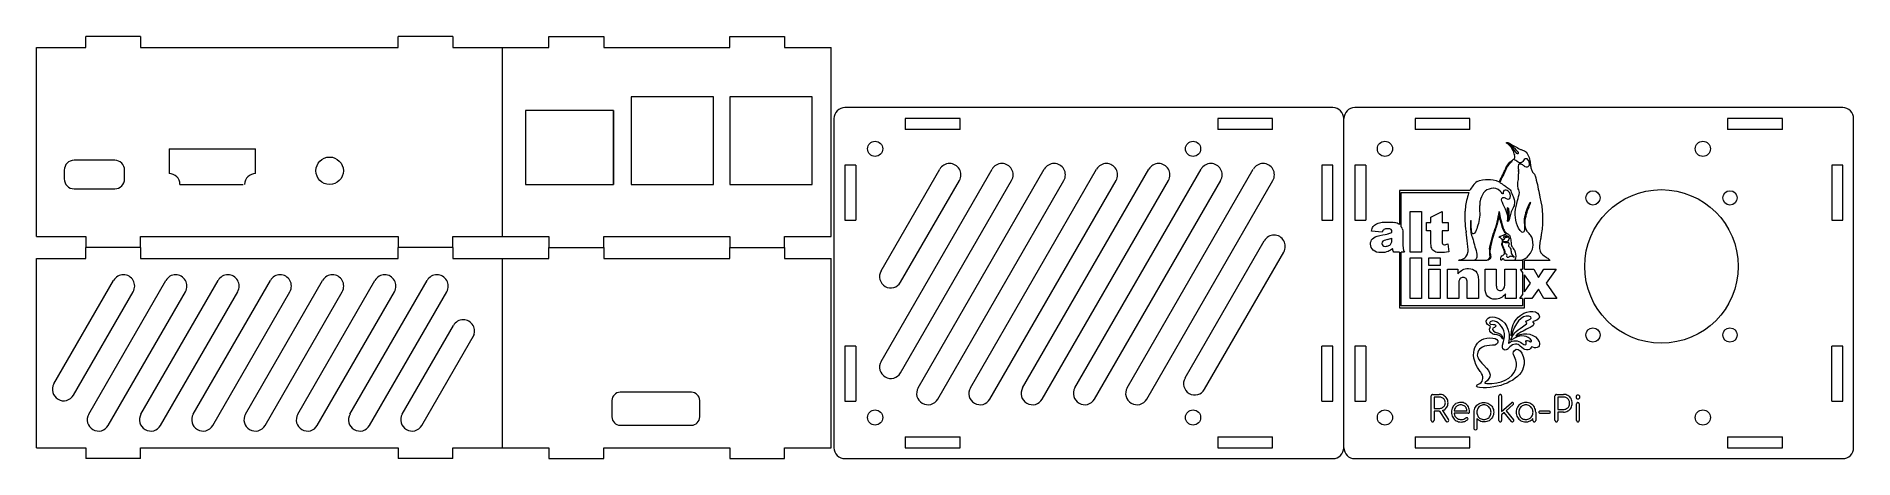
# Model space of a CAD drawing. Header units: millimetres. Extents: x 1 to 332, y -2 to 75.
import ezdxf

# ---------------------------------------------------------------- set-up
doc = ezdxf.new("R2010")
doc.units = ezdxf.units.MM
doc.layers.get('0').update_dxf_attribs({"lineweight": 25, "true_color": 0xffffff})

msp = doc.modelspace()

# ---------------------------------------------------------------- linework, layer by layer
at = {"lineweight": 5}
for p, q in [((0.63, 73.43), (9.63, 73.43)), ((0.63, 38.93), (0.63, 73.43)), ((19.63, 75.43), (9.63, 75.43)), ((9.63, 73.43), (9.63, 75.43)), ((19.63, 75.43), (19.63, 73.43)), ((19.63, 73.43), (66.63, 73.43)), ((76.63, 75.43), (66.63, 75.43)), ((66.63, 73.43), (66.63, 75.43)), ((76.63, 75.43), (76.63, 73.43)), ((76.63, 73.43), (85.63, 73.43)), ((85.63, 73.43), (85.63, 38.93)), ((85.63, 73.43), (94.13, 73.43)), ((94.13, 73.43), (94.13, 75.43)), ((94.13, 75.43), (104.13, 75.43)), ((104.13, 75.43), (104.13, 73.43)), ((104.13, 73.43), (127.13, 73.43)), ((127.13, 73.43), (127.13, 75.43)), ((127.13, 75.43), (137.13, 75.43)), ((137.13, 75.43), (137.13, 73.43)), ((137.13, 73.43), (145.63, 73.43)), ((145.63, 38.93), (145.63, 73.43)), ((124.13, 64.43), (109.13, 64.43)), ((109.13, 64.43), (109.13, 48.43)), ((124.13, 48.43), (124.13, 64.43)), ((124.13, 48.43), (124.13, 64.43)), ((142.13, 64.43), (127.13, 64.43)), ((127.13, 64.43), (127.13, 48.43)), ((142.13, 48.43), (142.13, 64.43)), ((142.13, 48.43), (142.13, 64.43)), ((105.88, 61.93), (89.88, 61.93)), ((89.88, 61.93), (89.88, 48.43)), ((105.88, 48.43), (105.88, 61.93)), ((105.88, 61.93), (105.88, 48.43)), ((146.13, 60.43), (146.13, 0.43)), ((237.13, 62.43), (148.13, 62.43)), ((169.13, 60.43), (159.13, 60.43)), ((159.13, 60.43), (159.13, 58.43)), ((169.13, 58.43), (169.13, 60.43)), ((226.13, 60.43), (216.13, 60.43)), ((216.13, 60.43), (216.13, 58.43)), ((226.13, 58.43), (226.13, 60.43)), ((239.13, 0.43), (239.13, 60.43)), ((330.13, 62.43), (241.13, 62.43)), ((262.13, 60.43), (252.13, 60.43)), ((252.13, 60.43), (252.13, 58.43)), ((262.13, 58.43), (262.13, 60.43)), ((319.13, 60.43), (309.13, 60.43)), ((309.13, 60.43), (309.13, 58.43)), ((319.13, 58.43), (319.13, 60.43)), ((332.13, 0.43), (332.13, 60.43)), ((169.13, 58.43), (159.13, 58.43)), ((226.13, 58.43), (216.13, 58.43)), ((262.13, 58.43), (252.13, 58.43)), ((319.13, 58.43), (309.13, 58.43)), ((24.83, 54.93), (40.63, 54.93)), ((24.83, 54.93), (24.83, 50.43)), ((40.63, 50.43), (40.63, 54.93)), ((5.73, 51.03), (5.73, 49.43)), ((14.93, 52.83), (7.53, 52.83)), ((16.73, 49.43), (16.73, 51.03)), ((150.13, 51.93), (148.13, 51.93)), ((148.13, 51.93), (148.13, 41.93)), ((150.13, 51.93), (150.13, 41.93)), ((154.71, 32.65), (165.43, 51.22)), ((154.71, 16.14), (174.96, 51.22)), ((161.47, 11.35), (184.49, 51.22)), ((171.01, 11.35), (194.03, 51.22)), ((180.54, 11.35), (203.56, 51.22)), ((190.07, 11.35), (213.09, 51.22)), ((199.6, 11.35), (222.62, 51.22)), ((237.13, 51.93), (235.13, 51.93)), ((235.13, 51.93), (235.13, 41.93)), ((237.13, 41.93), (237.13, 51.93)), ((243.13, 51.93), (241.13, 51.93)), ((241.13, 51.93), (241.13, 41.93)), ((243.13, 51.93), (243.13, 41.93)), ((330.13, 51.93), (328.13, 51.93)), ((328.13, 51.93), (328.13, 41.93)), ((330.13, 41.93), (330.13, 51.93)), ((7.53, 47.63), (14.93, 47.63)), ((26.83, 48.43), (38.33, 48.43)), ((89.88, 48.43), (105.88, 48.43)), ((109.13, 48.43), (124.13, 48.43)), ((127.13, 48.43), (142.13, 48.43)), ((158.28, 30.59), (169.01, 49.16)), ((158.28, 14.08), (178.54, 49.16)), ((165.05, 9.29), (188.07, 49.16)), ((174.58, 9.29), (197.6, 49.16)), ((184.11, 9.29), (207.13, 49.16)), ((193.64, 9.29), (216.67, 49.16)), ((203.18, 9.29), (226.2, 49.16)), ((148.13, 41.93), (150.13, 41.93)), ((235.13, 41.93), (237.13, 41.93)), ((241.13, 41.93), (243.13, 41.93)), ((328.13, 41.93), (330.13, 41.93)), ((0.63, 38.93), (9.63, 38.93)), ((9.63, 38.93), (9.63, 36.93)), ((19.63, 36.93), (9.63, 36.93)), ((9.63, 34.93), (9.63, 36.93)), ((19.63, 38.93), (66.63, 38.93)), ((19.63, 36.93), (19.63, 38.93)), ((19.63, 36.93), (19.63, 34.93)), ((66.63, 38.93), (66.63, 36.93)), ((76.63, 36.93), (66.63, 36.93)), ((66.63, 34.93), (66.63, 36.93)), ((76.63, 38.93), (85.63, 38.93)), ((76.63, 36.93), (76.63, 38.93)), ((76.63, 36.93), (76.63, 34.93)), ((85.63, 38.93), (94.13, 38.93)), ((94.13, 38.93), (94.13, 36.93)), ((94.13, 34.93), (94.13, 36.93)), ((94.13, 36.93), (104.13, 36.93)), ((104.13, 38.93), (127.13, 38.93)), ((104.13, 36.93), (104.13, 38.93)), ((104.13, 36.93), (104.13, 34.93)), ((127.13, 38.93), (127.13, 36.93)), ((127.13, 34.93), (127.13, 36.93)), ((127.13, 36.93), (137.13, 36.93)), ((137.13, 38.93), (145.63, 38.93)), ((137.13, 36.93), (137.13, 38.93)), ((137.13, 36.93), (137.13, 34.93)), ((210.17, 13.14), (224.61, 38.16)), ((0.63, 34.93), (9.63, 34.93)), ((0.63, 0.43), (0.63, 34.93)), ((19.63, 34.93), (66.63, 34.93)), ((76.63, 34.93), (85.63, 34.93)), ((85.63, 34.93), (85.63, 0.43)), ((85.63, 34.93), (94.13, 34.93)), ((104.13, 34.93), (127.13, 34.93)), ((137.13, 34.93), (145.63, 34.93)), ((145.63, 0.43), (145.63, 34.93)), ((213.74, 11.07), (228.19, 36.1)), ((3.84, 12.08), (14.72, 30.93)), ((10.18, 6.56), (24.25, 30.93)), ((19.71, 6.56), (33.78, 30.93)), ((29.24, 6.56), (43.32, 30.93)), ((38.78, 6.56), (52.85, 30.93)), ((48.31, 6.56), (62.38, 30.93)), ((57.84, 6.56), (71.91, 30.93)), ((7.41, 10.01), (18.29, 28.86)), ((13.76, 4.49), (27.83, 28.86)), ((23.29, 4.49), (37.36, 28.86)), ((32.82, 4.49), (46.89, 28.86)), ((42.35, 4.49), (56.42, 28.86)), ((51.88, 4.49), (65.95, 28.86)), ((61.42, 4.49), (75.49, 28.86)), ((67.37, 6.56), (76.71, 22.73)), ((70.95, 4.49), (80.56, 21.14)), ((150.13, 18.93), (148.13, 18.93)), ((148.13, 18.93), (148.13, 8.93)), ((150.13, 18.93), (150.13, 8.93)), ((235.13, 8.93), (235.13, 18.93)), ((237.13, 18.93), (235.13, 18.93)), ((237.13, 8.93), (237.13, 18.93)), ((243.13, 18.93), (241.13, 18.93)), ((241.13, 18.93), (241.13, 8.93)), ((243.13, 18.93), (243.13, 8.93)), ((328.13, 8.93), (328.13, 18.93)), ((330.13, 18.93), (328.13, 18.93)), ((330.13, 8.93), (330.13, 18.93)), ((120.13, 10.53), (107.13, 10.53)), ((105.63, 9.03), (105.63, 6.03)), ((121.63, 6.03), (121.63, 9.03)), ((148.13, 8.93), (150.13, 8.93)), ((235.13, 8.93), (237.13, 8.93)), ((241.13, 8.93), (243.13, 8.93)), ((328.13, 8.93), (330.13, 8.93)), ((107.13, 4.53), (120.13, 4.53)), ((0.63, 0.43), (9.63, 0.43)), ((9.63, 0.43), (9.63, -1.57)), ((19.63, 0.43), (66.63, 0.43)), ((19.63, -1.57), (19.63, 0.43)), ((66.63, 0.43), (66.63, -1.57)), ((76.63, 0.43), (85.63, 0.43)), ((76.63, -1.57), (76.63, 0.43)), ((85.63, 0.43), (94.13, 0.43)), ((94.13, 0.43), (94.13, -1.57)), ((104.13, 0.43), (127.13, 0.43)), ((104.13, -1.57), (104.13, 0.43)), ((127.13, 0.43), (127.13, -1.57)), ((137.13, 0.43), (145.63, 0.43)), ((137.13, -1.57), (137.13, 0.43)), ((159.13, 2.43), (169.13, 2.43)), ((159.13, 2.43), (159.13, 0.43)), ((159.13, 0.43), (169.13, 0.43)), ((169.13, 0.43), (169.13, 2.43)), ((216.13, 2.43), (226.13, 2.43)), ((216.13, 2.43), (216.13, 0.43)), ((216.13, 0.43), (226.13, 0.43)), ((226.13, 0.43), (226.13, 2.43)), ((252.13, 2.43), (262.13, 2.43)), ((252.13, 2.43), (252.13, 0.43)), ((252.13, 0.43), (262.13, 0.43)), ((262.13, 0.43), (262.13, 2.43)), ((309.13, 2.43), (319.13, 2.43)), ((309.13, 2.43), (309.13, 0.43)), ((309.13, 0.43), (319.13, 0.43)), ((319.13, 0.43), (319.13, 2.43)), ((19.63, -1.57), (9.63, -1.57)), ((76.63, -1.57), (66.63, -1.57)), ((94.13, -1.57), (104.13, -1.57)), ((127.13, -1.57), (137.13, -1.57)), ((148.13, -1.57), (237.13, -1.57)), ((241.13, -1.57), (330.13, -1.57))]:
    msp.add_line(p, q, dxfattribs=at)
at = {"color": 3, "lineweight": 5, "true_color": 0x00ff00}
for p, q in [((249.62, 47.3), (249.26, 47.3)), ((249.26, 47.3), (249.26, 46.95)), ((249.26, 46.95), (249.26, 41.13)), ((262.12, 47.3), (249.62, 47.3)), ((249.62, 46.95), (261.96, 46.95)), ((249.62, 40.72), (249.62, 46.95)), ((249.26, 36.11), (248.25, 36.11)), ((249.26, 36.11), (249.26, 26.29)), ((250.17, 36.11), (249.62, 36.11)), ((249.62, 26.29), (249.62, 36.11)), ((271.72, 34.54), (268.56, 34.54)), ((271.72, 34.54), (271.72, 32.98)), ((276.7, 34.54), (272.08, 34.54)), ((272.08, 32.98), (272.08, 34.54)), ((271.34, 32.98), (271.72, 32.98)), ((271.72, 32.45), (271.34, 32.98)), ((271.72, 32.45), (271.72, 28.32)), ((272.08, 32.98), (273.78, 32.98)), ((273.18, 30.43), (272.08, 31.96)), ((272.08, 28.83), (272.08, 31.96)), ((272.08, 28.83), (273.18, 30.43)), ((273.78, 32.98), (274.62, 31.48)), ((274.62, 31.48), (275.61, 32.98)), ((275.61, 32.98), (277.86, 32.98)), ((277.86, 32.98), (276.04, 30.43)), ((276.04, 30.43), (278, 27.63)), ((271.24, 27.63), (271.72, 28.32)), ((271.72, 27.63), (271.24, 27.63)), ((271.72, 27.63), (271.72, 26.29)), ((273.45, 27.63), (272.08, 27.63)), ((272.08, 26.29), (272.08, 27.63)), ((274.62, 29.35), (273.45, 27.63)), ((275.61, 27.63), (274.62, 29.35)), ((278, 27.63), (275.61, 27.63)), ((249.26, 26.29), (249.26, 25.93)), ((249.26, 25.93), (249.62, 25.93)), ((271.72, 26.29), (249.62, 26.29)), ((249.62, 25.93), (271.72, 25.93)), ((271.72, 25.93), (272.08, 25.93)), ((272.08, 25.93), (272.08, 26.29)), ((255.33, 10.15), (256.52, 10.15)), ((277.9, 10.15), (279.18, 10.15)), ((255.08, 5.4), (255.08, 9.9)), ((256.52, 7.11), (255.58, 7.11)), ((255.58, 7.11), (255.58, 5.4)), ((257.79, 5.28), (256.64, 7.11)), ((257.15, 7.21), (258.2, 5.53)), ((261.83, 6.74), (259.24, 6.74)), ((259.25, 7.15), (261.6, 7.15)), ((267.43, 5.39), (267.43, 9.91)), ((267.92, 9.91), (267.92, 7)), ((267.92, 7), (269.72, 8.63)), ((268.4, 6.83), (267.92, 6.4)), ((269.72, 5.21), (268.4, 6.83)), ((270.02, 8.3), (268.74, 7.14)), ((268.74, 7.14), (270.08, 5.5)), ((274.13, 6.9), (274.13, 5.39)), ((277.65, 5.4), (277.65, 9.9)), ((279.18, 9.67), (278.15, 9.67)), ((278.15, 9.67), (278.15, 7.4)), ((278.15, 7.4), (279.18, 7.4)), ((279.18, 6.92), (278.15, 6.92)), ((278.15, 6.92), (278.15, 5.4)), ((281.59, 5.4), (281.59, 8.4)), ((282.08, 8.4), (282.08, 5.4)), ((267.92, 6.4), (267.92, 5.39)), ((273.63, 5.39), (273.63, 5.78))]:
    msp.add_line(p, q, dxfattribs=at)
at = {"color": 3, "lineweight": 5, "true_color": 0x00ff00, "flags": 128}
for points in [[(271.25, 54.88), (271.25, 54.88)], [(268.13, 49.97), (268.13, 49.97)], [(268.59, 51.18), (268.59, 51.18)], [(268.75, 48.02), (268.75, 48.02)], [(274.77, 46.77), (274.77, 46.77)], [(251.21, 43.5), (253.27, 43.5), (253.27, 36.11), (251.21, 36.11), (251.21, 43.5)], [(255, 38.08), (255, 39.95), (254.24, 39.95), (254.24, 41.46), (255, 41.46), (255, 42.45), (257.05, 43.5)], [(257.05, 43.5), (257.05, 41.46), (258.18, 41.46), (258.18, 39.95), (257.05, 39.95), (257.05, 38.06)], [(269.91, 43.95), (269.91, 43.95)], [(246.13, 39.73), (244.16, 39.93)], [(263.59, 40.98), (263.59, 40.98)], [(267.32, 42.71), (267.32, 42.71), (267.32, 42.71)], [(268.03, 40.73), (268.03, 40.74)], [(269.54, 42.93), (269.54, 42.93)], [(247.91, 38.32), (247.91, 38.65)], [(249.92, 39.61), (249.92, 37.25)], [(258.11, 37.57), (258.26, 36.16)], [(268.49, 38.5), (268.49, 38.56)], [(269.62, 38.06), (269.62, 38.06)], [(251.21, 35.02), (253.27, 35.02), (253.27, 27.63), (251.21, 27.63), (251.21, 35.02)], [(254.66, 35.02), (256.72, 35.02), (256.72, 33.62), (254.66, 33.62), (254.66, 35.02)], [(265.24, 34.54), (262.39, 34.54), (260.07, 34.54)], [(262.95, 34.63), (265.21, 34.63)], [(265.66, 34.75), (265.66, 34.75), (265.66, 34.75)], [(269.64, 36.2), (269.64, 36.2)], [(270.32, 34.63), (271.43, 34.63)], [(254.66, 32.98), (256.72, 32.98), (256.72, 27.63), (254.66, 27.63), (254.66, 32.98)], [(258.02, 32.98), (259.93, 32.98), (259.93, 32.1)], [(260.08, 30.19), (260.08, 27.63), (258.02, 27.63), (258.02, 32.98)], [(263.68, 31.03), (263.68, 27.63), (261.62, 27.63), (261.62, 30.56)], [(264.89, 29.57), (264.89, 32.98), (266.95, 32.98), (266.95, 30.03)], [(268.49, 30.4), (268.49, 32.98), (270.55, 32.98), (270.55, 27.63)], [(270.55, 27.63), (268.63, 27.63), (268.63, 28.49)]]:
    msp.add_lwpolyline(points, dxfattribs=at)
for points in [[(255.58, 7.59), (256.52, 7.59, 0.12165), (257.1, 7.72, 0.133732), (257.5, 8.08, 0.14605), (257.65, 8.61, 0.140826), (257.5, 9.16, 0.136277), (257.1, 9.53, 0.124146), (256.52, 9.67), (255.58, 9.67)], [(263.16, 3.65, -0.205545), (262.97, 3.72, -0.205545), (262.91, 3.9), (262.91, 6.92, -0.131461), (263.15, 7.82, -0.133148), (263.78, 8.45, -0.133376), (264.68, 8.68, -0.134126), (265.6, 8.45, -0.133009), (266.23, 7.81, -0.134315), (266.47, 6.9, -0.131147), (266.24, 5.99, -0.132237), (265.62, 5.35, -0.13816), (264.74, 5.12, -0.122831), (263.96, 5.3, -0.121176), (263.4, 5.78), (263.4, 3.9, -0.204686), (263.33, 3.72, -0.207086)], [(264.68, 5.57, 0.135677), (265.35, 5.74, 0.136117), (265.81, 6.22, 0.129789), (265.98, 6.9, 0.130807), (265.81, 7.58, 0.132963), (265.35, 8.06, 0.137724), (264.68, 8.24, 0.137934), (264.02, 8.06, 0.134854), (263.56, 7.58, 0.128756), (263.39, 6.9, 0.127754), (263.56, 6.22, 0.138006), (264.02, 5.74, 0.135887)], [(275, 6.65, -0.207084), (274.82, 6.72, -0.207084), (274.75, 6.9, -0.206828), (274.82, 7.08, -0.207084), (275, 7.15), (276.5, 7.15, -0.207537), (276.68, 7.08, -0.20603), (276.75, 6.9, -0.206298), (276.68, 6.72, -0.207537), (276.5, 6.65)]]:
    msp.add_lwpolyline(points, format="xyb", close=True, dxfattribs=at)
at = {"lineweight": 5}
for centre, radius in [((54.13, 50.93), 2.5), ((153.63, 54.93), 1.38), ((211.63, 54.93), 1.38), ((246.63, 54.93), 1.38), ((304.63, 54.93), 1.38), ((297.07, 33.48), 14), ((284.57, 45.98), 1.3), ((309.57, 45.98), 1.3), ((284.57, 20.98), 1.3), ((309.57, 20.98), 1.3), ((153.63, 5.93), 1.38), ((211.63, 5.93), 1.38), ((246.63, 5.93), 1.38), ((304.63, 5.93), 1.38)]:
    msp.add_circle(centre, radius, dxfattribs=at)
for centre, radius, start, end in [((148.13, 60.43), 2, 90, 180), ((237.13, 60.43), 2, 0, 90), ((241.13, 60.43), 2, 90, 180), ((330.13, 60.43), 2, 0, 90), ((7.53, 51.03), 1.8, 90, 180), ((14.93, 51.03), 1.8, 0, 90), ((24.83, 48.43), 2, 0, 90), ((40.63, 48.43), 2, 90, 180), ((167.22, 50.19), 2.06, 330, 150), ((176.75, 50.19), 2.06, 330, 150), ((186.28, 50.19), 2.06, 330, 150), ((195.81, 50.19), 2.06, 330, 150), ((205.35, 50.19), 2.06, 330, 150), ((214.88, 50.19), 2.06, 330, 150), ((224.41, 50.19), 2.06, 330, 150), ((7.53, 49.43), 1.8, 180, 270), ((14.93, 49.43), 1.8, 270, 0), ((226.4, 37.13), 2.06, 330, 150), ((16.51, 29.9), 2.06, 330, 150), ((26.04, 29.9), 2.06, 330, 150), ((35.57, 29.9), 2.06, 330, 150), ((45.1, 29.9), 2.06, 330, 150), ((54.64, 29.9), 2.06, 330, 150), ((64.17, 29.9), 2.06, 330, 150), ((73.7, 29.9), 2.06, 330, 150), ((156.5, 31.62), 2.06, 150, 330), ((78.5, 21.69), 2.06, 330, 150), ((156.5, 15.11), 2.06, 150, 330), ((5.62, 11.04), 2.06, 150, 330), ((107.13, 9.03), 1.5, 90, 180), ((120.13, 9.03), 1.5, 0, 90), ((163.26, 10.32), 2.06, 150, 330), ((172.79, 10.32), 2.06, 150, 330), ((182.33, 10.32), 2.06, 150, 330), ((191.86, 10.32), 2.06, 150, 330), ((201.39, 10.32), 2.06, 150, 330), ((211.95, 12.1), 2.06, 150, 330), ((11.97, 5.52), 2.06, 150, 330), ((21.5, 5.52), 2.06, 150, 330), ((31.03, 5.52), 2.06, 150, 330), ((40.56, 5.52), 2.06, 150, 330), ((50.1, 5.52), 2.06, 150, 330), ((59.63, 5.52), 2.06, 150, 330), ((69.16, 5.52), 2.06, 150, 330), ((107.13, 6.03), 1.5, 180, 270), ((120.13, 6.03), 1.5, 270, 0), ((148.13, 0.43), 2, 180, 270), ((237.13, 0.43), 2, 270, 0), ((241.13, 0.43), 2, 180, 270), ((330.13, 0.43), 2, 270, 0)]:
    msp.add_arc(centre, radius, start, end, dxfattribs=at)
at = {"color": 3, "lineweight": 5, "true_color": 0x00ff00}
for centre, radius, start, end in [((284.21, 56.99), 14.31, 192.2336, 192.6953), ((279.97, 46.05), 12.49, 154.409, 155.7464), ((269.39, 51.36), 1.35, 71.4339, 78.7443), ((264.43, 60.69), 9.55, 303.7345, 305.0792), ((281.86, 35.73), 20.89, 124.6062, 124.8575), ((275.59, 59.29), 8.25, 233.3526, 234.3405), ((288.36, 50.93), 17.37, 180.2727, 181.8662), ((264.63, 49.63), 6.48, 10.3873, 10.8325), ((276.68, 51.89), 5.72, 186.525, 186.9165), ((274.77, 50.98), 3.77, 176.6394, 177.7901), ((307.36, 51.49), 36.36, 180.5852, 180.869), ((258.46, 50.73), 12.55, 0.3099, 0.9798), ((279.12, 69.13), 18.61, 246.506, 246.67), ((266.48, 45.12), 4.88, 157.9788, 167.7754), ((266.48, 45.12), 4.88, 128.4592, 153.3948), ((266.42, 45.89), 1.85, 86.7686, 90.0353), ((266.34, 46.99), 0.762, 76.0815, 76.9747), ((266.22, 48.22), 4.64, 0.9583, 5.0541), ((468.25, 85.57), 197.33, 191.3403, 191.5329), ((273.32, 42.73), 12.11, 163.5611, 175.9461), ((298.34, 38.14), 31.36, 170.1813, 171.6256), ((267.97, 45.38), 0.00126, 187.4073, 217.8324), ((267.97, 45.38), 0.00271, 203.395, 223.1137), ((292.93, 48.56), 24.44, 190.8674, 191.4668), ((248.25, 39.88), 1.6, 50.8783, 83.921), ((248.25, 39.88), 1.6, 19.0244, 31.509), ((636.1, 84.86), 377.35, 186.8381, 186.8662), ((287.2, 33.78), 24.69, 163.0515, 163.9397), ((235.56, 47.39), 32.1, 350.231, 351.6195), ((272.53, 41.46), 3.27, 162.0296, 166.6347), ((246.73, 38.43), 1.29, 269.6683, 299.339), ((244.71, 47.71), 9.61, 283.9551, 289.4754), ((245.31, 46.22), 7.04, 285.4436, 291.6985), ((268.45, 36.26), 2.76, 172.5943, 187.4057), ((367.03, -179.04), 239.58, 114.5142, 114.5387), ((271.12, 41.52), 4.42, 220.262, 221.917), ((269.15, 36.82), 0.305, 47.4551, 65.5434), ((268.97, 31.29), 4.79, 131.4724, 133.7285), ((267.73, 36.24), 2.05, 189.5621, 194.3801), ((266.04, 34.95), 1.71, 357.4514, 359.5994), ((275.55, 36.84), 5.95, 186.2276, 188.491), ((164.61, 120.88), 146.29, 315.5703, 315.7707), ((255.32, 9.91), 0.243, 135.2688, 181.8358), ((255.32, 9.91), 0.242, 88.0617, 134.96), ((256.56, 8.41), 1.74, 62.5155, 91.0381), ((256.68, 8.67), 1.45, 30.691, 62.2783), ((267.67, 9.92), 0.238, 135.7965, 182.4235), ((267.67, 9.91), 0.238, 87.5765, 134.2035), ((267.69, 9.91), 0.238, 45.7061, 92.3505), ((267.68, 9.92), 0.238, 357.5765, 44.2035), ((277.9, 9.91), 0.243, 135.2688, 181.8358), ((277.89, 9.91), 0.242, 88.0617, 134.96), ((279.21, 8.49), 1.66, 60.9894, 91.1195), ((281.84, 9.65), 0.362, 89.3099, 132.0129), ((281.84, 9.66), 0.354, 47.5233, 90.2095), ((256.56, 8.87), 1.76, 268.9592, 272.565), ((256.56, 8.87), 1.76, 289.712, 296.996), ((256.7, 8.59), 1.45, 297.1527, 328.5186), ((256.6, 8.64), 1.54, 358.8556, 30.1612), ((256.69, 8.58), 1.45, 328.9462, 0.9867), ((260.7, 6.94), 1.93, 152.6632, 181.2013), ((260.62, 6.86), 1.84, 178.9318, 208.7885), ((260.42, 7.07), 1.62, 121.3016, 152.2573), ((260.62, 6.87), 1.38, 185.5023, 208.6795), ((260.78, 6.93), 1.55, 154.5002, 171.7834), ((260.43, 7.09), 1.15, 122.1427, 154.3439), ((260.42, 7.05), 1.64, 88.869, 120.7595), ((260.43, 7.06), 1.18, 88.7699, 121.4154), ((260.49, 7.09), 1.6, 59.4795, 91.3512), ((260.48, 7.12), 1.12, 58.34, 91.5455), ((260.48, 7.16), 1.1, 24.7756, 57.1314), ((260.52, 7.19), 1.49, 26.3903, 58.6465), ((260.14, 7), 1.46, 5.7598, 24.8476), ((261.84, 6.97), 0.232, 267.646, 312.5278), ((260.12, 7), 1.94, 358.9559, 26.2042), ((261.85, 6.95), 0.214, 314.3234, 2.6668), ((269.88, 8.47), 0.224, 89.8215, 135.5328), ((269.87, 8.48), 0.217, 39.0447, 86.0418), ((269.9, 8.46), 0.202, 306.9967, 356.9327), ((269.88, 8.45), 0.224, 359.2316, 45.5951), ((272.36, 6.93), 1.79, 150.3652, 180.9649), ((272.39, 6.87), 1.82, 179.1043, 208.9905), ((272.3, 6.96), 1.72, 119.8304, 150.1358), ((272.4, 6.92), 1.35, 150.7185, 180.9871), ((272.41, 6.88), 1.36, 179.1894, 209.2249), ((272.35, 6.94), 1.3, 120.7131, 150.519), ((272.32, 6.9), 1.78, 89.1295, 119.7006), ((272.33, 6.98), 1.26, 89.2408, 120.6546), ((272.38, 6.92), 1.76, 60.1705, 90.9306), ((272.37, 6.98), 1.26, 59.3013, 90.9654), ((272.35, 6.96), 1.28, 29.0191, 59.0062), ((272.39, 6.96), 1.73, 29.7887, 59.9399), ((272.27, 6.92), 1.37, 359.0055, 28.8151), ((272.26, 6.88), 1.38, 331.2407, 0.8207), ((272.29, 6.9), 1.84, 359.8289, 29.591), ((279.2, 8.52), 1.15, 60.6928, 91.0089), ((279.2, 8.57), 1.17, 268.9829, 298.7591), ((279.21, 8.58), 1.67, 268.88, 298.9628), ((279.25, 8.61), 1.05, 29.1109, 60.46), ((279.27, 8.44), 1.03, 299.0566, 330.9434), ((279.29, 8.65), 1.48, 29.0371, 60.6236), ((279.29, 8.42), 1.49, 299.2907, 330.7093), ((279.12, 8.55), 1.19, 358.7393, 28.4629), ((279.14, 8.5), 1.17, 331.2223, 1.0013), ((279.1, 8.56), 1.7, 358.7845, 28.4461), ((279.14, 8.49), 1.66, 331.1961, 1.0984), ((281.81, 9.68), 0.32, 131.9351, 182.7405), ((281.83, 9.66), 0.34, 178.9641, 225.6483), ((281.83, 9.65), 0.332, 223.6965, 270.6125), ((281.84, 8.41), 0.246, 136.5121, 182.9725), ((281.83, 8.41), 0.246, 87.0275, 133.4879), ((281.84, 9.66), 0.339, 268.9788, 315.7815), ((281.85, 8.41), 0.238, 45.7965, 92.4235), ((281.84, 8.41), 0.246, 357.0275, 43.4879), ((281.87, 9.68), 0.32, 357.2595, 48.0649), ((281.85, 9.66), 0.339, 314.2185, 1.0212), ((255.32, 5.39), 0.243, 178.0457, 224.768), ((255.32, 5.39), 0.243, 225.232, 271.9543), ((255.34, 5.39), 0.243, 268.0457, 314.768), ((255.33, 5.39), 0.243, 315.232, 1.9543), ((258.04, 5.42), 0.295, 209.3147, 234.5354), ((257.99, 5.38), 0.234, 239.5072, 273.1167), ((258.03, 5.39), 0.24, 263.2802, 329.1106), ((258, 5.37), 0.261, 336.1228, 38.8358), ((260.43, 6.77), 1.64, 209.1069, 240.6191), ((260.5, 6.81), 1.25, 209.0545, 239.7964), ((260.51, 6.94), 1.83, 241.0633, 271.1072), ((260.52, 6.88), 1.32, 240.3137, 271.1512), ((260.54, 6.99), 1.43, 270.2861, 289.3005), ((260.53, 6.95), 1.84, 270.6846, 290.704), ((260.67, 6.72), 1.13, 287.4026, 309.0822), ((260.62, 6.88), 1.74, 288.8089, 309.2119), ((261.55, 5.64), 0.26, 91.6124, 130.0294), ((261.56, 5.68), 0.225, 51.6667, 93.4974), ((261.55, 5.67), 0.236, 4.0797, 50.9018), ((261.6, 5.68), 0.185, 306.9295, 1.7519), ((267.67, 5.38), 0.238, 177.6495, 224.2939), ((267.67, 5.39), 0.238, 225.7965, 272.4235), ((267.69, 5.39), 0.238, 267.6495, 314.2939), ((267.68, 5.38), 0.238, 315.7061, 2.3505), ((269.9, 5.34), 0.219, 214.6489, 262.9703), ((269.89, 5.35), 0.226, 265.5904, 313.4329), ((269.91, 5.36), 0.227, 306.8855, 353.5654), ((269.91, 5.35), 0.221, 356.4536, 42.6197), ((272.29, 6.82), 1.71, 209.0585, 239.1903), ((272.33, 6.83), 1.27, 209.1256, 239.6423), ((272.27, 6.8), 1.68, 239.4296, 270.896), ((272.33, 6.84), 1.28, 239.8199, 270.7734), ((272.32, 6.75), 1.63, 269.037, 299.7741), ((272.37, 6.84), 1.27, 269.0235, 300.2235), ((272.37, 6.82), 1.25, 300.6386, 331.3362), ((272.34, 6.71), 1.59, 300, 324.287), ((273.86, 5.38), 0.232, 177.7715, 225.8737), ((273.87, 5.4), 0.249, 226.7896, 272.0719), ((273.89, 5.4), 0.249, 268.0428, 313.1748), ((273.9, 5.38), 0.231, 313.9317, 2.2119), ((277.9, 5.39), 0.243, 178.0457, 224.768), ((277.89, 5.39), 0.243, 225.232, 271.9543), ((277.91, 5.39), 0.243, 268.0457, 314.768), ((277.91, 5.39), 0.243, 315.232, 1.9543), ((281.84, 5.39), 0.246, 177.0275, 223.4879), ((281.83, 5.4), 0.246, 226.5121, 272.9725), ((281.85, 5.39), 0.238, 267.5765, 314.2035), ((281.84, 5.39), 0.246, 316.5121, 2.9725)]:
    msp.add_arc(centre, radius, start, end, dxfattribs=at)
for points in [[(268.77, 56.03), (268.93, 56.12), (269.21, 56.03), (269.3, 55.97)], [(270.23, 53.95), (270.01, 54.88), (269.51, 55.5), (268.77, 56.03)], [(270.66, 54.08), (270.32, 54.6), (269.67, 55.6), (269.14, 55.87)], [(269.14, 55.87), (269.79, 55.6), (270.41, 54.98), (270.94, 54.23)], [(269.3, 55.97), (269.95, 55.57), (270.6, 55.22), (271.25, 54.88)], [(270.1, 52.99), (270.39, 53.21), (270.33, 53.5), (270.25, 53.84)], [(270.94, 54.23), (271.03, 54.05), (270.82, 53.86), (270.66, 54.08)], [(271.25, 54.88), (271.39, 54.8), (271.56, 54.74), (271.73, 54.68)], [(271.73, 54.68), (271.98, 54.6), (272.23, 54.51), (272.39, 54.33)], [(272.18, 53.12), (272.04, 53.07), (271.97, 52.93), (271.89, 52.78)], [(272.98, 51.97), (273.08, 52.25), (272.8, 53.37), (272.18, 53.12)], [(272.39, 54.33), (272.94, 53.69), (273.04, 52.98), (273.13, 52.25)], [(267.47, 48.91), (267.95, 49.8), (268.38, 50.73), (268.59, 51.18)], [(268.13, 49.97), (267.93, 49.59), (267.73, 49.21), (267.56, 48.81)], [(268.77, 51.32), (268.59, 50.85), (268.36, 50.41), (268.13, 49.97)], [(268.71, 51.45), (268.95, 52.02), (269.35, 52.43), (269.65, 52.68)], [(269.82, 52.64), (269.39, 52.29), (269.01, 51.93), (268.77, 51.32)], [(269.73, 52.74), (269.85, 52.84), (269.95, 52.9), (269.99, 52.92)], [(270.67, 52.68), (270.49, 52.81), (270.31, 52.94), (270.1, 52.99)], [(271.28, 52.38), (271.13, 52.38), (270.94, 52.47), (270.78, 52.59)], [(271, 51.24), (271, 51.59), (271, 52.02), (271.06, 52.1)], [(271, 49.56), (271.02, 49.82), (271.01, 50.09), (271, 50.36)], [(271.06, 52.1), (271.21, 52.27), (271.48, 52.15), (271.7, 52.06)], [(271.68, 52.47), (271.56, 52.38), (271.44, 52.34), (271.28, 52.38)], [(271.89, 52.78), (271.84, 52.67), (271.78, 52.55), (271.68, 52.47)], [(271.74, 52.03), (271.83, 52), (271.9, 51.93), (271.96, 51.86)], [(271.96, 51.86), (272.02, 51.8), (272.08, 51.74), (272.15, 51.69)], [(272.15, 51.69), (272.3, 51.63), (272.46, 51.6), (272.61, 51.66)], [(272.61, 51.66), (272.77, 51.69), (272.92, 51.82), (272.98, 51.97)], [(273.13, 52.25), (273.17, 51.98), (273.2, 51.72), (273.26, 51.45)], [(273.26, 51.45), (273.29, 51.26), (273.39, 50.98), (273.48, 50.83)], [(273.48, 50.83), (273.52, 50.75), (273.6, 50.65), (273.68, 50.55)], [(273.68, 50.55), (273.82, 50.37), (273.97, 50.18), (274.01, 50.02)], [(274.01, 50.02), (274.34, 48.91), (274.55, 47.88), (274.77, 46.77)], [(263.45, 48.94), (263.91, 49.28), (264.9, 49.34), (265.46, 49.34)], [(264.93, 47.2), (264.47, 46.8), (264.28, 46.37), (264.06, 45.72)], [(266.42, 47.73), (265.89, 47.67), (265.3, 47.58), (264.93, 47.2)], [(265.46, 49.34), (265.98, 49.34), (266.73, 49.31), (267.47, 48.91)], [(267.87, 46.96), (267.66, 47.3), (266.95, 47.79), (266.51, 47.73)], [(267.56, 48.81), (267.72, 48.72), (267.87, 48.63), (268, 48.54)], [(268.18, 46.96), (268.25, 46.55), (268.03, 46.68), (267.87, 46.96)], [(268, 48.54), (268.31, 48.29), (268.55, 48.14), (268.75, 48.02)], [(268.34, 47.3), (268.28, 47.23), (268.18, 47.05), (268.18, 46.96)], [(269.11, 47.2), (268.9, 47.39), (268.62, 47.48), (268.34, 47.3)], [(268.75, 48.02), (269.02, 47.85), (269.24, 47.71), (269.48, 47.45)], [(269.48, 46.03), (269.64, 46.49), (269.48, 46.89), (269.11, 47.2)], [(269.48, 47.45), (269.6, 47.28), (269.77, 46.85), (269.9, 46.5)], [(269.9, 46.5), (269.99, 46.28), (270.07, 46.09), (270.1, 46.03)], [(270.81, 45.49), (270.94, 45.98), (271.08, 46.48), (271.16, 46.99)], [(270.85, 48.63), (270.85, 48.74), (270.89, 48.92), (270.92, 49.09)], [(270.91, 47.79), (270.87, 48.02), (270.87, 48.15), (270.86, 48.3)], [(271.04, 47.45), (270.98, 47.56), (270.92, 47.67), (270.91, 47.79)], [(270.92, 49.09), (270.96, 49.27), (271, 49.45), (271, 49.56)], [(271.16, 46.99), (271.19, 47.15), (271.11, 47.3), (271.04, 47.45)], [(261.43, 39.93), (261.31, 41.1), (261.19, 42.4), (261.25, 43.58)], [(263.91, 44.45), (263.86, 44.03), (263.89, 43.75), (263.91, 43.47)], [(263.94, 44.84), (263.93, 44.7), (263.93, 44.57), (263.91, 44.45)], [(263.91, 43.47), (263.93, 43.19), (263.96, 42.92), (263.91, 42.5)], [(264.06, 45.72), (263.95, 45.36), (263.94, 45.08), (263.94, 44.84)], [(267.44, 43.49), (267.63, 42.5), (267.87, 41.48), (268.21, 40.48)], [(267.97, 45.38), (267.84, 45.75), (267.94, 46.09), (268.4, 46.06)], [(268.49, 44.14), (268.34, 44.42), (268.06, 45.1), (267.97, 45.38)], [(268.4, 46.06), (268.51, 46.04), (268.57, 46), (268.63, 45.94)], [(268.99, 42.9), (268.83, 43.36), (268.62, 43.86), (268.49, 44.14)], [(268.63, 45.94), (268.71, 45.88), (268.8, 45.8), (269.02, 45.75)], [(269.21, 44.01), (269.14, 44.23), (268.86, 44.17), (268.93, 43.95)], [(268.98, 43.7), (269.1, 43.09), (269.24, 42.36), (269.08, 41.85)], [(269.02, 45.75), (269.14, 45.72), (269.42, 45.81), (269.48, 46.03)], [(269.08, 41.85), (269.36, 42.5), (269.39, 43.15), (269.21, 44.01)], [(269.67, 43.43), (269.62, 43.3), (269.58, 43.11), (269.54, 42.93)], [(269.91, 43.95), (269.82, 43.77), (269.73, 43.6), (269.67, 43.43)], [(270.23, 44.73), (270.17, 44.45), (270.04, 44.2), (269.91, 43.95)], [(270.1, 46.03), (270.26, 45.59), (270.32, 45.16), (270.23, 44.73)], [(271.62, 39.71), (270.6, 40.52), (270.38, 42.16), (270.41, 43.36)], [(270.41, 43.36), (270.43, 44.09), (270.62, 44.79), (270.81, 45.49)], [(272.39, 43.58), (272.24, 43.12), (272.12, 42.59), (272.05, 42.13)], [(273.08, 45.1), (272.83, 44.82), (272.52, 43.95), (272.39, 43.58)], [(272.46, 43.02), (272.67, 43.89), (273.2, 45.04), (273.23, 45.04)], [(273.23, 45.04), (273.29, 45.13), (273.14, 45.22), (273.08, 45.1)], [(274.9, 46.12), (275.43, 43.74), (275.58, 42.16), (275.15, 39.28)], [(244.16, 39.93), (244.24, 40.27), (244.34, 40.54), (244.48, 40.74)], [(244.48, 40.74), (244.62, 40.94), (244.82, 41.11), (245.09, 41.25)], [(245.09, 41.25), (245.28, 41.36), (245.53, 41.44), (245.86, 41.49)], [(245.86, 41.49), (246.19, 41.55), (246.55, 41.58), (246.93, 41.58)], [(246.44, 40.2), (246.31, 40.11), (246.21, 39.96), (246.13, 39.73)], [(247.2, 40.36), (246.87, 40.36), (246.61, 40.3), (246.44, 40.2)], [(246.93, 41.58), (247.55, 41.58), (248.04, 41.55), (248.42, 41.48)], [(247.76, 40.21), (247.65, 40.31), (247.47, 40.36), (247.2, 40.36)], [(247.91, 39.69), (247.91, 39.93), (247.86, 40.11), (247.76, 40.21)], [(249.76, 40.4), (249.87, 40.13), (249.92, 39.86), (249.92, 39.61)], [(262.24, 41.79), (262.18, 41.48), (262.24, 40.24), (262.27, 39.83)], [(262.36, 41.79), (262.3, 41.91), (262.24, 41.88), (262.24, 41.79)], [(262.27, 39.83), (262.32, 39.52), (262.42, 39.21), (262.53, 38.89)], [(262.38, 41.1), (262.38, 41.37), (262.38, 41.61), (262.36, 41.79)], [(262.55, 39.49), (262.36, 39.89), (262.37, 40.55), (262.38, 41.1)], [(263.48, 40.61), (263.35, 40.24), (263.23, 39.87), (262.98, 39.56)], [(263.91, 42.5), (263.84, 41.81), (263.72, 41.43), (263.59, 40.98)], [(265.71, 36.61), (265.89, 37.85), (266.29, 39.06), (266.7, 40.24)], [(267.32, 42.09), (267.14, 41.29), (266.89, 40.5), (266.63, 39.72)], [(266.7, 40.24), (266.88, 40.79), (267.04, 41.35), (267.19, 41.94)], [(267.44, 42.9), (267.41, 42.59), (267.38, 42.31), (267.32, 42.09)], [(268.03, 40.74), (267.81, 41.45), (267.59, 42.16), (267.44, 42.9)], [(268.8, 39.4), (268.46, 39.59), (268.25, 39.99), (268.03, 40.73)], [(268.21, 40.48), (268.25, 40.36), (268.31, 40.24), (268.37, 40.11)], [(268.37, 40.11), (268.52, 39.74), (268.65, 39.62), (269.02, 39.4)], [(269.17, 41.75), (269.05, 41.63), (268.9, 41.72), (268.99, 41.88)], [(268.99, 41.88), (269.08, 42.06), (269.11, 42.56), (268.99, 42.9)], [(269.35, 42.21), (269.31, 42.06), (269.28, 41.92), (269.17, 41.75)], [(269.54, 42.93), (269.5, 42.76), (269.47, 42.6), (269.42, 42.47)], [(272.02, 39.93), (271.99, 39.77), (271.74, 39.62), (271.62, 39.71)], [(272.58, 39.9), (271.99, 40.73), (272.21, 42.09), (272.46, 43.02)], [(272.05, 42.13), (272.01, 41.8), (272.03, 41.47), (272.06, 41.13)], [(272.06, 41.13), (272.08, 40.72), (272.11, 40.32), (272.02, 39.93)], [(272.93, 39.46), (272.79, 39.62), (272.66, 39.76), (272.58, 39.9)], [(244, 37.53), (244, 37.93), (244.12, 38.27), (244.36, 38.53)], [(244.5, 36.43), (244.17, 36.73), (244, 37.09), (244, 37.53)], [(244.36, 38.53), (244.6, 38.79), (245.04, 38.99), (245.69, 39.12)], [(245.69, 39.12), (246.46, 39.27), (246.96, 39.38), (247.19, 39.44)], [(246.23, 38.06), (246.12, 37.95), (246.06, 37.82), (246.06, 37.68)], [(246.06, 37.68), (246.06, 37.52), (246.12, 37.39), (246.23, 37.29)], [(247.03, 38.38), (246.61, 38.27), (246.34, 38.16), (246.23, 38.06)], [(246.23, 37.29), (246.34, 37.18), (246.51, 37.13), (246.73, 37.13)], [(248.03, 36.77), (247.76, 36.51), (247.49, 36.32), (247.23, 36.21)], [(247.37, 37.3), (247.57, 37.41), (247.71, 37.54), (247.79, 37.7)], [(247.79, 37.7), (247.87, 37.86), (247.91, 38.07), (247.91, 38.32)], [(248.1, 36.43), (248.08, 36.5), (248.05, 36.61), (248.03, 36.77)], [(249.92, 37.25), (249.92, 37), (249.93, 36.8), (249.96, 36.66)], [(249.96, 36.66), (250, 36.51), (250.07, 36.33), (250.17, 36.11)], [(255.17, 36.78), (255.05, 37.05), (255, 37.48), (255, 38.08)], [(255.71, 36.19), (255.47, 36.32), (255.29, 36.51), (255.17, 36.78)], [(257.05, 38.06), (257.05, 37.84), (257.07, 37.69), (257.12, 37.61)], [(257.12, 37.61), (257.19, 37.5), (257.3, 37.44), (257.47, 37.44)], [(257.47, 37.44), (257.62, 37.44), (257.84, 37.48), (258.11, 37.57)], [(261.68, 37.64), (261.62, 38.35), (261.54, 39.03), (261.46, 39.74)], [(261.77, 35.99), (261.8, 36.15), (261.84, 36.8), (261.68, 37.64)], [(262.53, 38.89), (262.62, 38.63), (262.71, 38.37), (262.76, 38.1)], [(262.98, 39.56), (262.89, 39.43), (262.61, 39.34), (262.55, 39.49)], [(262.76, 38.1), (262.8, 37.93), (262.88, 37.69), (262.96, 37.41)], [(262.96, 37.41), (263.21, 36.57), (263.56, 35.41), (263.35, 34.97)], [(265.8, 36.58), (265.74, 36.23), (265.81, 35.92), (265.86, 35.65)], [(266.63, 39.72), (266.29, 38.7), (265.96, 37.67), (265.8, 36.58)], [(267.53, 38.78), (267.47, 38.78), (267.47, 38.87), (267.53, 38.91)], [(267.75, 38.66), (267.69, 38.72), (267.63, 38.75), (267.53, 38.78)], [(267.63, 38.95), (267.96, 39.1), (268.43, 39.31), (268.71, 39.37)], [(268.09, 38.07), (268.09, 38.27), (267.96, 38.41), (267.83, 38.56)], [(267.97, 37.45), (267.95, 37.58), (267.98, 37.67), (268.02, 37.76)], [(268.2, 36.81), (268.1, 37.03), (268.01, 37.24), (267.97, 37.45)], [(268.02, 37.76), (268.06, 37.84), (268.09, 37.94), (268.09, 38.07)], [(268.09, 38.41), (268.06, 38.45), (268.12, 38.45), (268.2, 38.45)], [(268.09, 37.39), (268.06, 37.51), (268.06, 37.57), (268.09, 37.7)], [(268.09, 37.7), (268.18, 37.91), (268.25, 38.19), (268.09, 38.41)], [(268.3, 36.86), (268.22, 37.03), (268.14, 37.21), (268.09, 37.39)], [(268.2, 38.45), (268.29, 38.44), (268.43, 38.44), (268.49, 38.5)], [(268.46, 35.93), (268.46, 36.23), (268.33, 36.53), (268.2, 36.81)], [(268.37, 38.66), (268.25, 38.78), (268.31, 39.03), (268.49, 39.06)], [(268.34, 37.98), (268.28, 37.95), (268.28, 37.91), (268.31, 37.88)], [(268.56, 35.96), (268.56, 36.27), (268.42, 36.57), (268.3, 36.86)], [(268.31, 37.88), (268.43, 37.82), (268.65, 37.82), (268.83, 37.82)], [(268.51, 37.97), (268.44, 37.98), (268.38, 37.99), (268.34, 37.98)], [(268.49, 38.56), (268.46, 38.6), (268.37, 38.66), (268.37, 38.66)], [(268.49, 39.06), (268.8, 39.15), (269.14, 39.06), (269.24, 38.78)], [(268.96, 38.04), (268.83, 37.91), (268.65, 37.94), (268.51, 37.97)], [(268.56, 38.81), (268.56, 38.87), (268.65, 38.91), (268.77, 38.91)], [(268.74, 38.78), (268.65, 38.78), (268.56, 38.75), (268.56, 38.81)], [(268.71, 39.37), (268.74, 39.4), (268.77, 39.4), (268.8, 39.4)], [(268.96, 38.75), (268.9, 38.69), (268.86, 38.78), (268.74, 38.78)], [(268.77, 38.91), (268.86, 38.91), (268.99, 38.78), (268.96, 38.75)], [(268.83, 37.82), (268.89, 37.82), (268.94, 37.83), (268.99, 37.84)], [(269.24, 38.78), (269.33, 38.53), (269.17, 38.22), (268.96, 38.04)], [(268.99, 37.84), (269.06, 37.86), (269.12, 37.87), (269.17, 37.85)], [(269.02, 39.4), (269.17, 39.31), (269.33, 39.18), (269.39, 39.06)], [(269.17, 37.85), (269.24, 37.82), (269.27, 37.7), (269.27, 37.64)], [(269.22, 37.4), (269.2, 37.33), (269.17, 37.26), (269.17, 37.2)], [(269.17, 37.2), (269.19, 37.15), (269.24, 37.12), (269.28, 37.1)], [(269.27, 37.64), (269.27, 37.55), (269.24, 37.47), (269.22, 37.4)], [(269.36, 37.05), (269.58, 36.7), (269.61, 36.48), (269.64, 36.2)], [(269.39, 39.06), (269.57, 38.76), (269.59, 38.41), (269.62, 38.06)], [(269.62, 38.06), (269.64, 37.8), (269.65, 37.54), (269.73, 37.29)], [(269.73, 37.29), (269.81, 37.09), (269.93, 36.9), (270.05, 36.72)], [(270.05, 36.72), (270.18, 36.52), (270.32, 36.32), (270.38, 36.09)], [(271.43, 34.63), (272.46, 34.72), (273.51, 36.12), (273.63, 36.99)], [(273.45, 38.81), (273.29, 39.07), (273.1, 39.28), (272.93, 39.46)], [(273.63, 36.99), (273.7, 37.29), (273.6, 38.53), (273.45, 38.81)], [(275.01, 38.44), (274.86, 37.68), (274.71, 36.9), (274.93, 36.24)], [(275.15, 39.28), (275.12, 39.01), (275.06, 38.73), (275.01, 38.44)], [(245.96, 35.99), (245.32, 35.99), (244.83, 36.14), (244.5, 36.43)], [(247.23, 36.21), (246.86, 36.06), (246.44, 35.99), (245.96, 35.99)], [(248.25, 36.11), (248.17, 36.25), (248.12, 36.35), (248.1, 36.43)], [(256.84, 35.99), (256.33, 35.99), (255.95, 36.06), (255.71, 36.19)], [(258.26, 36.16), (257.75, 36.04), (257.28, 35.99), (256.84, 35.99)], [(260.07, 34.54), (260.04, 34.6), (260.1, 34.66), (260.23, 34.66)], [(260.23, 34.66), (261.06, 34.82), (261.5, 35.13), (261.77, 35.99)], [(263.35, 34.97), (263.26, 34.82), (263.11, 34.69), (262.95, 34.63)], [(265.21, 34.63), (265.43, 34.66), (265.49, 34.72), (265.71, 34.97)], [(265.66, 34.75), (265.52, 34.61), (265.44, 34.54), (265.24, 34.54)], [(265.71, 34.97), (265.88, 35.17), (265.8, 35.5), (265.74, 35.73)], [(265.86, 35.65), (265.93, 35.33), (265.99, 35.07), (265.8, 34.88)], [(267.84, 34.6), (267.74, 34.6), (267.74, 34.75), (267.75, 34.88)], [(267.75, 34.94), (267.75, 35.07), (267.78, 35.16), (267.84, 35.25)], [(267.84, 35.25), (267.93, 35.36), (268.03, 35.42), (268.13, 35.49)], [(268.02, 34.73), (267.97, 34.66), (267.92, 34.58), (267.84, 34.6)], [(268.18, 34.88), (268.11, 34.88), (268.06, 34.81), (268.02, 34.73)], [(268.13, 35.49), (268.29, 35.59), (268.44, 35.68), (268.46, 35.93)], [(268.38, 34.69), (268.34, 34.78), (268.29, 34.86), (268.18, 34.88)], [(268.56, 34.54), (268.46, 34.54), (268.43, 34.61), (268.38, 34.69)], [(268.75, 35.74), (268.66, 35.79), (268.56, 35.84), (268.56, 35.96)], [(268.86, 35.65), (268.84, 35.69), (268.8, 35.71), (268.75, 35.74)], [(268.9, 35.19), (268.85, 35.25), (268.86, 35.34), (268.88, 35.42)], [(268.88, 35.42), (268.9, 35.51), (268.91, 35.59), (268.86, 35.65)], [(269.11, 35.1), (269.05, 35.07), (268.93, 35.1), (268.9, 35.19)], [(269.29, 35.22), (269.24, 35.17), (269.19, 35.11), (269.11, 35.1)], [(269.45, 35.31), (269.39, 35.31), (269.34, 35.27), (269.29, 35.22)], [(270.1, 35.19), (269.95, 35.34), (269.67, 35.34), (269.45, 35.31)], [(269.67, 35.96), (269.71, 35.65), (269.92, 35.48), (270.07, 35.37)], [(270.07, 35.37), (270.15, 35.31), (270.21, 35.27), (270.2, 35.22)], [(270.2, 35.22), (270.2, 35.19), (270.17, 35.16), (270.1, 35.19)], [(270.38, 36.09), (270.57, 35.53), (270.48, 35.16), (270.32, 34.63)], [(274.93, 36.24), (275.06, 35.84), (275.59, 35.48), (276.03, 35.17)], [(276.03, 35.17), (276.23, 35.03), (276.42, 34.9), (276.54, 34.79)], [(276.54, 34.79), (276.61, 34.76), (276.67, 34.63), (276.7, 34.54)], [(259.93, 32.1), (260.22, 32.46), (260.51, 32.71), (260.8, 32.87)], [(260.31, 31.2), (260.15, 31.01), (260.08, 30.68), (260.08, 30.19)], [(260.91, 31.48), (260.66, 31.48), (260.46, 31.39), (260.31, 31.2)], [(260.8, 32.87), (261.09, 33.02), (261.45, 33.1), (261.87, 33.1)], [(261.43, 31.27), (261.31, 31.41), (261.14, 31.48), (260.91, 31.48)], [(261.62, 30.56), (261.62, 30.9), (261.56, 31.14), (261.43, 31.27)], [(261.87, 33.1), (262.43, 33.1), (262.88, 32.93), (263.2, 32.59)], [(263.2, 32.59), (263.52, 32.25), (263.68, 31.73), (263.68, 31.03)], [(266.95, 30.03), (266.95, 29.7), (267.01, 29.46), (267.13, 29.32)], [(268.26, 29.39), (268.41, 29.58), (268.49, 29.91), (268.49, 30.4)], [(265.37, 28.01), (265.05, 28.35), (264.89, 28.87), (264.89, 29.57)], [(266.7, 27.51), (266.13, 27.51), (265.69, 27.67), (265.37, 28.01)], [(267.77, 27.73), (267.48, 27.58), (267.12, 27.51), (266.7, 27.51)], [(267.13, 29.32), (267.26, 29.18), (267.43, 29.1), (267.66, 29.1)], [(267.66, 29.1), (267.9, 29.1), (268.1, 29.2), (268.26, 29.39)], [(268.63, 28.49), (268.34, 28.14), (268.06, 27.88), (267.77, 27.73)], [(265.71, 22.64), (264.5, 23.31), (265.27, 24.54), (266.7, 24.22)], [(266.28, 23.53), (265.41, 23.4), (265.52, 22.89), (266.42, 22.89)], [(268.44, 21.27), (268.28, 22.45), (267.13, 23.66), (266.28, 23.53)], [(266.7, 24.22), (268.64, 23.79), (269.7, 21.72), (269.14, 19.49)], [(269.65, 20.97), (269.82, 22.66), (270.07, 23.29), (270.94, 24.21)], [(272.86, 24.42), (271.66, 24.67), (270.2, 23.05), (269.71, 20.91)], [(270.94, 24.21), (272.08, 25.42), (274.27, 25.67), (274.73, 24.66)], [(271.72, 22.48), (272.56, 23.04), (272.63, 23.12), (272.41, 23.35)], [(272.41, 23.35), (272.27, 23.49), (272.31, 23.54), (272.65, 23.65)], [(272.65, 23.65), (273.44, 23.89), (273.54, 24.28), (272.86, 24.42)], [(273.87, 23.47), (273.53, 23.37), (273.55, 23.39), (273.68, 23.25)], [(273.68, 23.25), (273.8, 23.12), (273.82, 23.01), (273.75, 22.86)], [(274.73, 24.66), (274.97, 24.15), (274.63, 23.69), (273.87, 23.47)], [(263.9, 14.5), (261.66, 17.47), (263.04, 20.82), (266.34, 20.42)], [(266.25, 21.21), (265.72, 21.46), (265.56, 21.89), (265.81, 22.37)], [(265.81, 22.37), (265.89, 22.53), (265.89, 22.53), (265.71, 22.64)], [(266.63, 22.36), (266.09, 22.36), (266.18, 21.68), (266.75, 21.52)], [(267.1, 20.99), (266.56, 21.08), (266.45, 21.11), (266.25, 21.21)], [(266.34, 20.42), (267.6, 20.26), (267.54, 19.1), (266.27, 19.1)], [(266.42, 22.89), (266.73, 22.89), (266.84, 22.82), (266.84, 22.61)], [(266.84, 22.61), (266.84, 22.53), (266.7, 22.36), (266.63, 22.36)], [(266.75, 21.52), (267.65, 21.27), (267.94, 21.07), (268.09, 20.58)], [(268.06, 20.34), (267.87, 20.74), (267.62, 20.91), (267.1, 20.99)], [(268.09, 20.58), (268.2, 20.24), (268.18, 20.1), (268.06, 20.34)], [(268.25, 19.79), (268.45, 20.58), (268.49, 20.91), (268.44, 21.27)], [(269.27, 19.53), (269.93, 20.07), (270.99, 20.05), (271.6, 19.47)], [(269.84, 20.15), (269.56, 19.96), (269.55, 19.97), (269.66, 20.26)], [(269.71, 20.91), (269.68, 20.78), (269.63, 20.83), (269.65, 20.97)], [(269.66, 20.26), (269.98, 21.14), (270.44, 21.63), (271.72, 22.48)], [(273.11, 20.26), (272.24, 21.02), (271.03, 20.98), (269.84, 20.15)], [(270.77, 21.04), (270.45, 20.8), (270.42, 20.73), (270.68, 20.86)], [(270.68, 20.86), (272.23, 21.64), (274.17, 21.12), (274.76, 19.76)], [(272.45, 22.02), (271.44, 21.51), (271.22, 21.38), (270.77, 21.04)], [(272.37, 19.6), (272.19, 19.91), (272.54, 20.13), (272.86, 19.91)], [(273.41, 22.53), (273.37, 22.5), (272.94, 22.27), (272.45, 22.02)], [(272.86, 19.91), (273.37, 19.55), (273.58, 19.85), (273.11, 20.26)], [(273.75, 22.86), (273.71, 22.78), (273.64, 22.72), (273.41, 22.53)], [(263.56, 17.82), (263.32, 17.12), (263.58, 16.58), (264.69, 15.45)], [(266.27, 19.1), (264.73, 19.1), (263.85, 18.68), (263.56, 17.82)], [(268.36, 18.27), (268.01, 18.43), (267.98, 18.73), (268.25, 19.79)], [(269.08, 18.47), (268.87, 18.24), (268.59, 18.17), (268.36, 18.27)], [(269.14, 19.49), (269.12, 19.4), (269.12, 19.4), (269.27, 19.53)], [(271.32, 18.94), (270.86, 19.48), (270.02, 19.43), (269.44, 18.83)], [(270.26, 17.02), (269.97, 17.6), (269.96, 17.83), (270.18, 18.1)], [(270.18, 18.1), (271.16, 19.24), (272.49, 16.8), (271.87, 14.98)], [(270.5, 14.8), (270.75, 15.53), (270.68, 16.17), (270.26, 17.02)], [(273.32, 18.72), (273.04, 18.04), (271.99, 18.16), (271.32, 18.94)], [(271.6, 19.47), (272.05, 19.06), (272.62, 19.15), (272.37, 19.6)], [(273.59, 18.74), (273.36, 18.84), (273.37, 18.84), (273.32, 18.72)], [(274.76, 19.76), (275.11, 18.97), (274.41, 18.36), (273.59, 18.74)], [(263.69, 12.01), (264.48, 12.26), (264.75, 13.18), (264.27, 13.97)], [(271.87, 14.98), (271.11, 12.73), (267.38, 11.06), (263.86, 11.4)], [(264.27, 13.97), (264.21, 14.06), (264.05, 14.3), (263.9, 14.5)], [(264.69, 15.45), (266.14, 14), (266.18, 13.33), (264.9, 12.33)], [(265.21, 12.16), (267.76, 11.96), (269.89, 13.02), (270.5, 14.8)], [(263.86, 11.4), (263.44, 11.44), (263.29, 11.56), (263.37, 11.79)], [(263.37, 11.79), (263.4, 11.9), (263.45, 11.93), (263.69, 12.01)], [(264.9, 12.33), (264.75, 12.22), (264.79, 12.19), (265.21, 12.16)]]:
    msp.add_open_spline(points, degree=3, dxfattribs=at)

doc.saveas('drawing.dxf')
